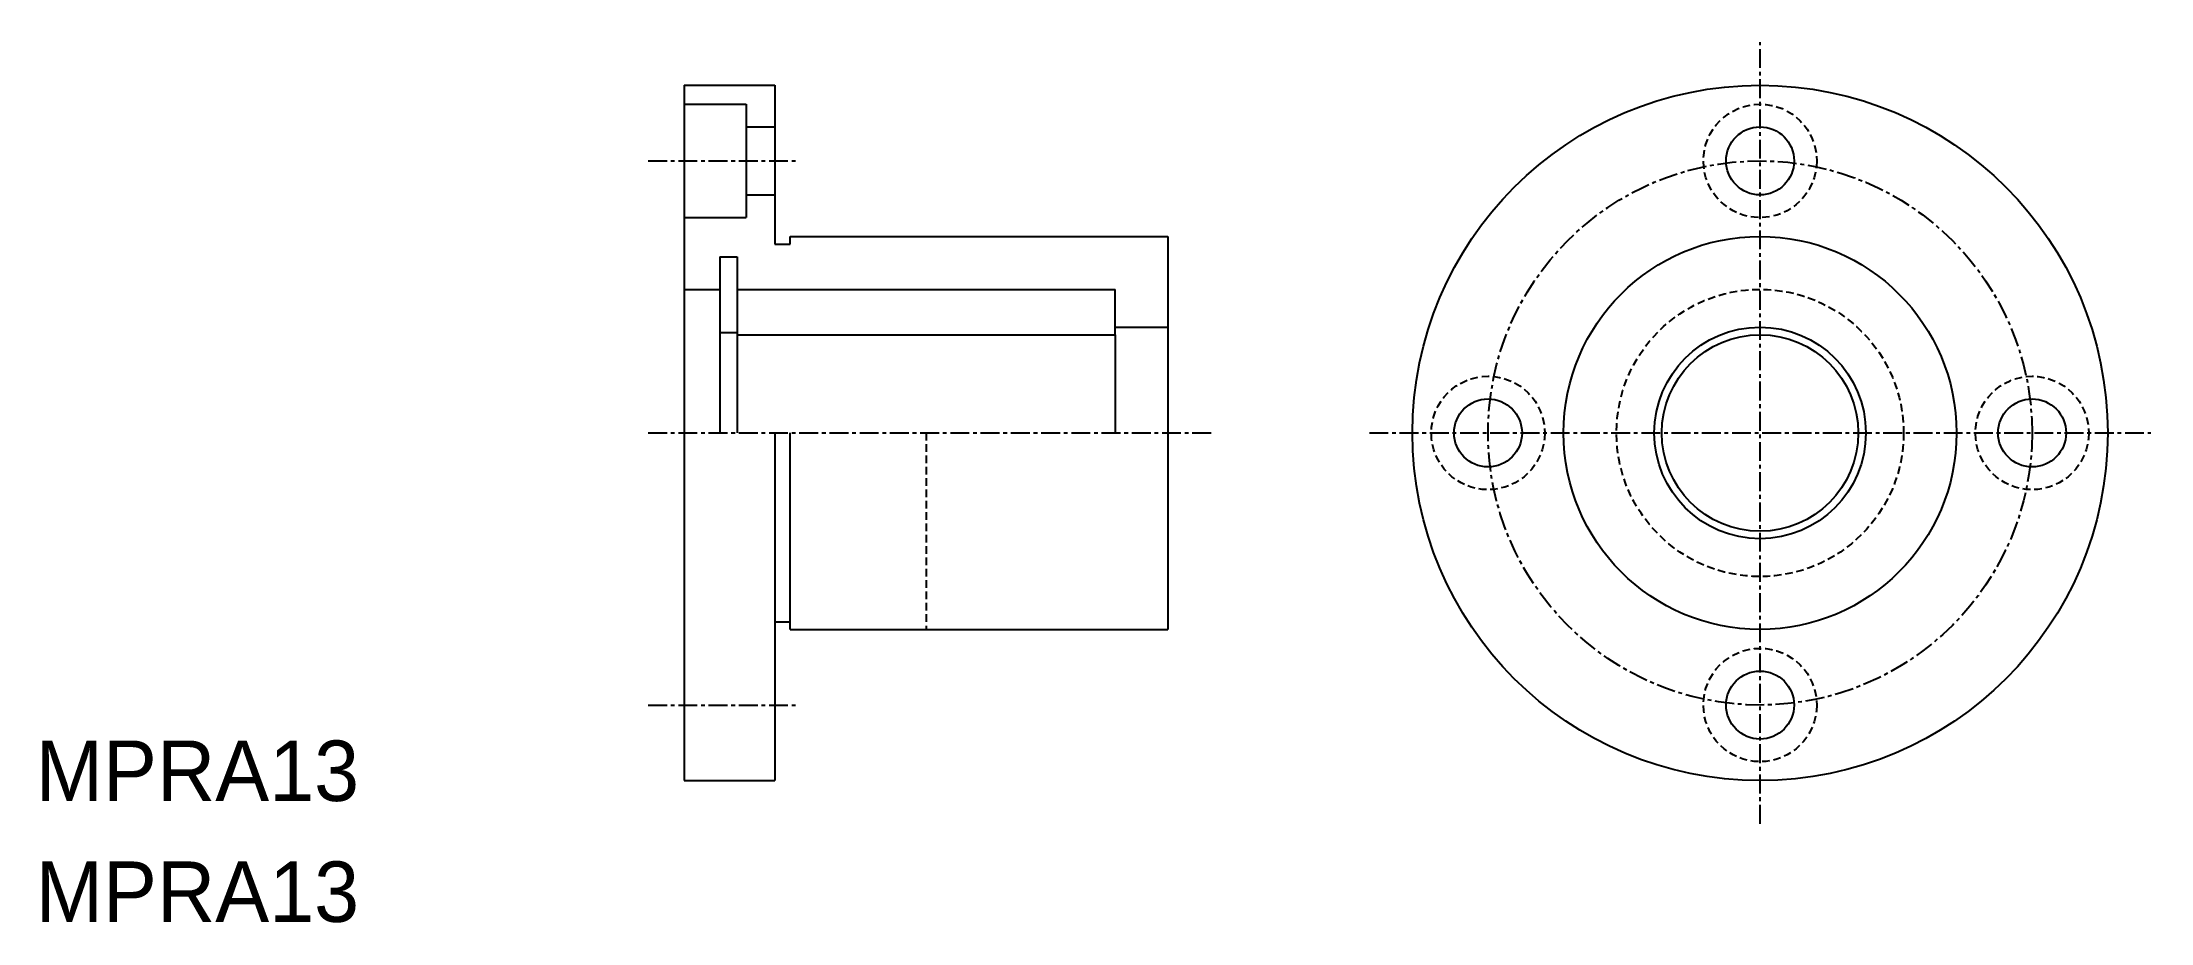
# Model space of a CAD drawing. Extents: x 521 to 660, y 529 to 587.
import ezdxf

# ---------------------------------------------------------------- set-up
doc = ezdxf.new("R2010")
doc.units = 0
doc.linetypes.add('CENTER', pattern=[2, 1.25, -0.25, 0.25, -0.25])
doc.linetypes.add('DASHED', pattern=[0.75, 0.5, -0.25])
doc.layers.get('0').update_dxf_attribs({"linetype": 'CONTINUOUS'})
doc.layers.add('CENTER', color=1, linetype='CENTER')

msp = doc.modelspace()

# ---------------------------------------------------------------- linework, layer by layer
at = {"color": 7, "linetype": 'CONTINUOUS'}
for p, q in [((563.43, 584.17), (563.43, 538.17)), ((563.43, 584.17), (569.43, 584.17)), ((569.43, 584.17), (569.43, 573.67)), ((563.43, 582.92), (567.53, 582.92)), ((567.53, 582.92), (567.53, 575.42)), ((567.53, 581.42), (569.43, 581.42)), ((567.53, 576.92), (569.43, 576.92)), ((563.43, 575.42), (567.53, 575.42)), ((569.43, 573.67), (570.43, 573.67)), ((570.43, 574.17), (595.43, 574.17)), ((570.43, 573.67), (570.43, 574.17)), ((595.43, 574.17), (595.43, 548.17)), ((565.78, 572.82), (566.93, 572.82)), ((565.78, 572.82), (565.78, 561.17)), ((566.93, 572.82), (566.93, 561.17)), ((563.43, 570.67), (565.78, 570.67)), ((566.93, 570.67), (591.93, 570.67)), ((591.93, 567.67), (591.93, 570.67)), ((591.93, 568.17), (595.43, 568.17)), ((565.78, 567.81), (566.93, 567.81)), ((566.93, 567.67), (591.93, 567.67)), ((591.93, 567.67), (591.93, 561.17)), ((569.43, 561.17), (569.43, 538.17)), ((570.43, 548.17), (570.43, 561.17)), ((569.43, 548.67), (570.43, 548.67)), ((570.43, 548.17), (595.43, 548.17)), ((563.43, 538.17), (569.43, 538.17))]:
    msp.add_line(p, q, dxfattribs=at)
at = {"color": 3, "linetype": 'DASHED'}
msp.add_line((579.43, 561.17), (579.43, 548.17), dxfattribs=at)
at = {"color": 7, "linetype": 'CONTINUOUS'}
for centre, radius in [((634.61, 561.17), 23), ((634.61, 579.17), 2.25), ((634.61, 561.17), 13), ((634.61, 561.17), 7), ((634.61, 561.17), 6.5), ((616.61, 561.17), 2.25), ((652.61, 561.17), 2.25), ((634.61, 543.17), 2.25)]:
    msp.add_circle(centre, radius, dxfattribs=at)
at = {"color": 3, "linetype": 'DASHED'}
for centre, radius in [((634.61, 579.17), 3.75), ((634.61, 561.17), 9.5), ((616.61, 561.17), 3.75), ((652.61, 561.17), 3.75), ((634.61, 543.17), 3.75)]:
    msp.add_circle(centre, radius, dxfattribs=at)
at = {"layer": 'CENTER', "color": 1, "linetype": 'CENTER'}
for p, q in [((634.61, 535.32), (634.61, 587.02)), ((561.04, 579.17), (571, 579.17)), ((561.04, 561.17), (598.29, 561.17)), ((608.76, 561.17), (660.47, 561.17)), ((561.04, 543.17), (571, 543.17))]:
    msp.add_line(p, q, dxfattribs=at)
msp.add_circle((634.61, 561.17), 18, dxfattribs=at)

# ---------------------------------------------------------------- texts
at = {"color": 7, "linetype": 'CONTINUOUS'}
for p in [(520.51, 536.82), (520.51, 528.82)]:
    msp.add_text('MPRA13', height=4, dxfattribs=at).set_placement(p)

doc.saveas('drawing.dxf')
